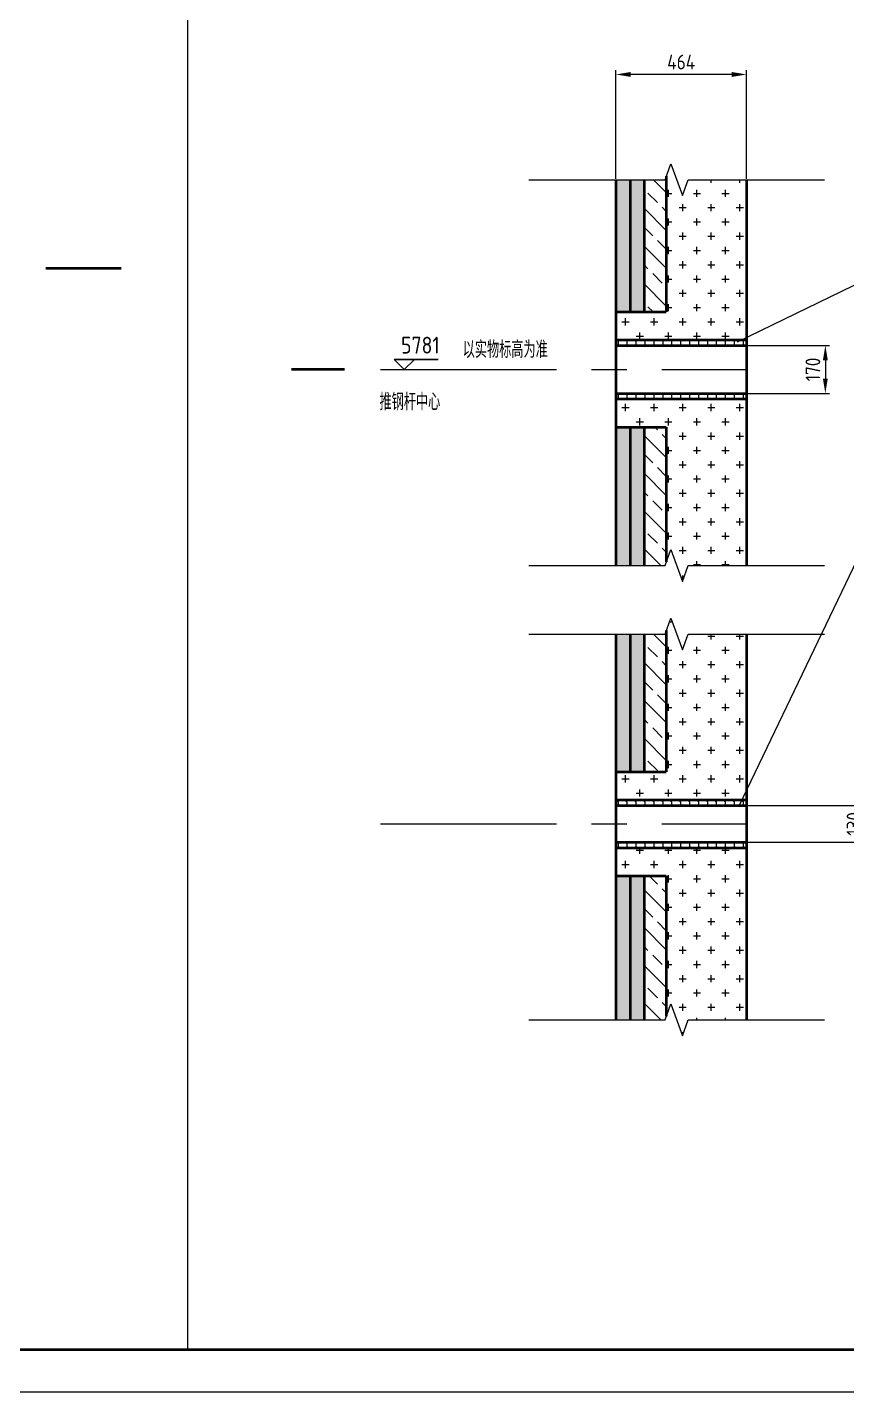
# Model space of a CAD drawing. Header units: millimetres. Extents: x 52110 to 400893, y -153728 to 31997.
# Drawn here: x 325928 to 328841, y -44600 to -39746 of the extents above; entities that cross this region are included whole.
import ezdxf

# ---------------------------------------------------------------- set-up
doc = ezdxf.new("R2010")
doc.units = ezdxf.units.MM
doc.header["$LTSCALE"] = 500
doc.linetypes.add('CENTER', pattern=[2, 1.25, -0.25, 0.25, -0.25])
for name, color, linetype, lineweight in [('BIAOZHU', 3, 'Continuous', 25), ('SHI', 7, 'Continuous', 40), ('WEN', 3, 'Continuous', 20), ('XI', 2, 'Continuous', 20), ('ZHONG', 1, 'CENTER', 20)]:
    doc.layers.add(name, color=color, linetype=linetype, lineweight=lineweight)
doc.styles.add('GB', font='gbenor.shx', dxfattribs={"bigfont": 'gbcbig.shx'})
doc.dimstyles.new('ISO-25$0', dxfattribs={"dimscale": 40, "dimtxt": 3.5, "dimasz": 3.5, "dimexe": 1, "dimexo": 0.2, "dimgap": 1.2, "dimtad": 1, "dimtoh": 1, "dimdec": 1, "dimzin": 9, "dimdsep": 46, "dimtxsty": 'GB', "dimcen": 0, "dimclrd": 3, "dimclre": 3, "dimclrt": 256, "dimadec": 0, "dimazin": 2, "dimtfac": 1, "dimtdec": 1, "dimtix": 1, "dimtmove": 0, "dimatfit": 3, "dimldrblk": 'DOTSMALL', "dimfxl": 0, "dimlwd": -1, "dimlwe": 20, "dimarcsym": 0})
pattern_1 = [(90, (114224.43, -52122.493), (-31.75, 2e-15), [31.75, -31.75]), (135, (114224.43, -52090.743), (-31.7500137, 4e-15), [7.9375, -29.0263, 7.9375, -44.9013])]

# ---------------------------------------------------------------- blocks, each defined once
blk = doc.blocks.new('正标高')
at = {"layer": 'BIAOZHU'}
for p, q in [((-2.4, 2.4), (8, 2.4)), ((-2.4, 2.4), (0, 0)), ((2.4, 2.4), (0, 0))]:
    blk.add_line(p, q, dxfattribs=at)
at = {"layer": 'BIAOZHU', "style": 'GB'}
blk.add_attdef('1000', (-0.7624, 3.76), '', height=4, dxfattribs=at)
at = {"layer": 'BIAOZHU', "style": 'GB', "flags": 10}
blk.add_attdef('+', (-3.12, 3.76), '', height=4, dxfattribs=at)
blk = doc.blocks.new('*D626')
at = {"layer": 'Defpoints', "color": 0}
for p in [(328020.4, -39913.8), (328020.4, -40288.2), (328484.4, -40288.2)]:
    blk.add_point(p, dxfattribs=at)
at = {"layer": 'WEN', "color": 3, "linetype": 'ByBlock', "lineweight": 20}
for p, q in [((328020.4, -40285.2), (328020.4, -39898.8)), ((328484.4, -40285.2), (328484.4, -39898.8))]:
    blk.add_line(p, q, dxfattribs=at)
at = {"layer": 'WEN', "color": 3, "linetype": 'ByBlock'}
blk.add_line((328431.9, -39913.8), (328072.9, -39913.8), dxfattribs=at)
at = {"layer": 'WEN', "color": 3}
for points in [[(328072.9, -39905), (328072.9, -39922.5), (328020.4, -39913.8)], [(328431.9, -39905), (328431.9, -39922.5), (328484.4, -39913.8)]]:
    blk.add_solid(points, dxfattribs=at)
at = {"layer": 'WEN', "insert": (328252.4, -39869.5), "char_height": 52.5, "attachment_point": 5, "style": 'GB'}
blk.add_mtext('464', dxfattribs=at)
blk = doc.blocks.new('_DotSmall')
at = {"color": 0, "linetype": 'ByBlock', "const_width": 0.5}
blk.add_lwpolyline([(-0.0625, 0, 1), (0.0625, 0, 1)], format="xyb", close=True, dxfattribs=at)
blk = doc.blocks.new('*D627')
at = {"layer": 'Defpoints', "color": 0}
for p in [(328484.4, -40878.3), (328484.4, -41048.3), (328764.8, -41048.3)]:
    blk.add_point(p, dxfattribs=at)
at = {"layer": 'WEN', "color": 3, "linetype": 'ByBlock', "lineweight": 20}
for p, q in [((328487.4, -40878.3), (328779.8, -40878.3)), ((328487.4, -41048.3), (328779.8, -41048.3))]:
    blk.add_line(p, q, dxfattribs=at)
at = {"layer": 'WEN', "color": 3, "linetype": 'ByBlock'}
blk.add_line((328764.8, -40930.8), (328764.8, -40995.8), dxfattribs=at)
at = {"layer": 'WEN', "color": 3}
for points in [[(328756, -40930.8), (328773.5, -40930.8), (328764.8, -40878.3)], [(328756, -40995.8), (328773.5, -40995.8), (328764.8, -41048.3)]]:
    blk.add_solid(points, dxfattribs=at)
at = {"layer": 'WEN', "insert": (328720.5, -40963.3), "char_height": 52.5, "attachment_point": 5, "rotation": 90, "style": 'GB'}
blk.add_mtext('170', dxfattribs=at)
blk = doc.blocks.new('*D628')
at = {"layer": 'Defpoints', "color": 0}
for p in [(328484.4, -42514.7), (328484.4, -42644.7), (328911.1, -42644.7)]:
    blk.add_point(p, dxfattribs=at)
at = {"layer": 'WEN', "color": 3, "linetype": 'ByBlock'}
for p, q in [((328911.1, -42462.2), (328911.1, -42409.7)), ((328911.1, -42514.7), (328911.1, -42644.7)), ((328911.1, -42697.2), (328911.1, -42749.7))]:
    blk.add_line(p, q, dxfattribs=at)
at = {"layer": 'WEN', "color": 3, "linetype": 'ByBlock', "lineweight": 20}
for p, q in [((328487.4, -42514.7), (328926.1, -42514.7)), ((328487.4, -42644.7), (328926.1, -42644.7))]:
    blk.add_line(p, q, dxfattribs=at)
at = {"layer": 'WEN', "color": 3}
for points in [[(328902.3, -42462.2), (328919.8, -42462.2), (328911.1, -42514.7)], [(328902.3, -42697.2), (328919.8, -42697.2), (328911.1, -42644.7)]]:
    blk.add_solid(points, dxfattribs=at)
at = {"layer": 'WEN', "insert": (328866.8, -42579.7), "char_height": 52.5, "attachment_point": 5, "rotation": 90, "style": 'GB'}
blk.add_mtext('130', dxfattribs=at)

msp = doc.modelspace()

# ---------------------------------------------------------------- hatches: boundary and pattern name
at = {"layer": 'WEN'}
h = msp.add_hatch(dxfattribs=at)
h.set_pattern_fill('CROSS', color=256, scale=8, style=0)
h.set_pattern_definition([(0, (114224.43, -52122.493), (50.8, 50.8), [25.4, -76.2]), (90, (114237.13, -52135.193), (-50.8, 50.8), [25.4, -76.2])])
h.paths.add_polyline_path([(328484.44168, -40288.2044), (328276.88621, -40288.2044), (328256.365, -40344.58596), (328215.32258, -40231.82284), (328199.44168, -40275.45527), (328199.44168, -40758.34302), (328020.44168, -40758.34302), (328020.44168, -40858.34302), (328484.44168, -40858.34302)])
h.paths.add_polyline_path([(328484.44168, -41068.34302), (328020.44168, -41068.34302), (328020.44168, -41168.34302), (328199.44168, -41168.34302), (328199.44168, -41648.04288), (328215.32258, -41604.41045), (328256.365, -41717.17356), (328276.88621, -41660.79201), (328484.44168, -41660.79201)])
h.paths.add_polyline_path([(328484.44168, -41904.54187), (328276.88621, -41904.54187), (328256.365, -41960.92342), (328215.32258, -41848.16031), (328199.44168, -41891.79274), (328199.44168, -42394.68048), (328020.44168, -42394.68048), (328020.44168, -42494.68048), (328484.44168, -42494.68048)])
h.paths.add_polyline_path([(328484.44168, -42664.68048), (328020.44168, -42664.68048), (328020.44168, -42764.68048), (328199.44168, -42764.68048), (328199.44168, -43264.38035), (328215.32258, -43220.74792), (328256.365, -43333.51103), (328276.88621, -43277.12948), (328484.44168, -43277.12948)])
h = msp.add_hatch(dxfattribs=at)
h.set_pattern_fill('FLEX', color=256, scale=5, angle=90, style=0)
h.set_pattern_definition(pattern_1)
h.paths.add_polyline_path([(328120.44168, -41168.34302), (328070.44168, -41168.34302), (328070.44168, -41660.79201), (328120.44168, -41660.79201)])
h.paths.add_polyline_path([(328070.44168, -41168.34302), (328020.44168, -41168.34302), (328020.44168, -41660.79201), (328070.44168, -41660.79201)])
h.paths.add_polyline_path([(328120.44168, -40288.2044), (328070.44168, -40288.2044), (328070.44168, -40758.34302), (328120.44168, -40758.34302)])
h.paths.add_polyline_path([(328070.44168, -40288.2044), (328020.44168, -40288.2044), (328020.44168, -40758.34302), (328070.44168, -40758.34302)])
h.paths.add_polyline_path([(328120.44168, -41904.54187), (328070.44168, -41904.54187), (328070.44168, -42394.68048), (328120.44168, -42394.68048)])
h.paths.add_polyline_path([(328070.44168, -41904.54187), (328020.44168, -41904.54187), (328020.44168, -42394.68048), (328070.44168, -42394.68048)])
h.paths.add_polyline_path([(328120.44168, -42764.68048), (328070.44168, -42764.68048), (328070.44168, -43277.12948), (328120.44168, -43277.12948)])
h.paths.add_polyline_path([(328070.44168, -42764.68048), (328020.44168, -42764.68048), (328020.44168, -43277.12948), (328070.44168, -43277.12948)])
h = msp.add_hatch(dxfattribs=at)
h.set_pattern_fill('ANSI33', color=256, scale=15, angle=90, style=0)
h.set_pattern_definition([(135, (114224.43, -52122.49), (-67.35192, -67.35192), []), (135, (114224.43, -52055.14), (-67.35192, -67.35192), [47.625, -23.8125])])
h.paths.add_polyline_path([(328199.44168, -40275.45527), (328194.80137, -40288.2044), (328120.44168, -40288.2044), (328120.44168, -40758.34302), (328199.44168, -40758.34302)])
h.paths.add_polyline_path([(328199.44168, -41168.34302), (328120.44168, -41168.34302), (328120.44168, -41660.79201), (328194.80137, -41660.79201), (328199.44168, -41648.04288)])
h.paths.add_polyline_path([(328199.44168, -41891.79274), (328194.80137, -41904.54187), (328120.44168, -41904.54187), (328120.44168, -42394.68048), (328199.44168, -42394.68048)])
h.paths.add_polyline_path([(328199.44168, -42764.68048), (328120.44168, -42764.68048), (328120.44168, -43277.12948), (328194.80137, -43277.12948), (328199.44168, -43264.38035)])
h = msp.add_hatch(dxfattribs=at)
h.set_pattern_fill('FLEX', color=256, scale=5, angle=90, style=0)
h.set_pattern_definition(pattern_1)
h.paths.add_polyline_path([(328484.44168, -42494.68048), (328020.44168, -42494.68048), (328020.44168, -42514.68048), (328484.44168, -42514.68048)])
h.paths.add_polyline_path([(328484.44168, -42644.68048), (328020.44168, -42644.68048), (328020.44168, -42664.68048), (328484.44168, -42664.68048)])
h.paths.add_polyline_path([(328484.44168, -40858.34302), (328020.44168, -40858.34302), (328020.44168, -40878.34302), (328484.44168, -40878.34302)])
h.paths.add_polyline_path([(328484.44168, -41048.34302), (328020.44168, -41048.34302), (328020.44168, -41068.34302), (328484.44168, -41068.34302)])

# ---------------------------------------------------------------- linework, layer by layer
at = {"layer": 'SHI'}
for p, q in [((328020.44168, -40288.2044), (328020.44168, -41660.79201)), ((328070.44168, -40288.2044), (328070.44168, -40758.34302)), ((328070.44168, -40288.2044), (328070.44168, -40758.34302)), ((328120.44168, -40288.2044), (328120.44168, -40758.34302)), ((328199.44168, -40275.45527), (328199.44168, -40758.34302)), ((328484.44168, -40288.2044), (328484.44168, -41660.79201)), ((328020.44168, -40758.34302), (328199.44168, -40758.34302)), ((328020.44168, -40858.34302), (328484.44168, -40858.34302)), ((328020.44168, -40878.34302), (328484.44168, -40878.34302)), ((328020.44168, -41048.34302), (328484.44168, -41048.34302)), ((328020.44168, -41068.34302), (328484.44168, -41068.34302)), ((328020.44168, -41168.34302), (328199.44168, -41168.34302)), ((328070.44168, -41168.34302), (328070.44168, -41660.79201)), ((328070.44168, -41168.34302), (328070.44168, -41660.79201)), ((328120.44168, -41168.34302), (328120.44168, -41660.79201)), ((328199.44168, -41168.34302), (328199.44168, -41648.04288)), ((328020.44168, -41904.54187), (328020.44168, -43277.12948)), ((328070.44168, -41904.54187), (328070.44168, -42394.68048)), ((328070.44168, -41904.54187), (328070.44168, -42394.68048)), ((328120.44168, -41904.54187), (328120.44168, -42394.68048)), ((328199.44168, -41891.79274), (328199.44168, -42394.68048)), ((328484.44168, -41904.54187), (328484.44168, -43277.12948)), ((328020.44168, -42394.68048), (328199.44168, -42394.68048)), ((328020.44168, -42494.68048), (328484.44168, -42494.68048)), ((328020.44168, -42514.68048), (328484.44168, -42514.68048)), ((328020.44168, -42644.68048), (328484.44168, -42644.68048)), ((328020.44168, -42664.68048), (328484.44168, -42664.68048)), ((328020.44168, -42764.68048), (328199.44168, -42764.68048)), ((328070.44168, -42764.68048), (328070.44168, -43277.12948)), ((328070.44168, -42764.68048), (328070.44168, -43277.12948)), ((328120.44168, -42764.68048), (328120.44168, -43277.12948)), ((328199.44168, -42764.68048), (328199.44168, -43264.38035))]:
    msp.add_line(p, q, dxfattribs=at)
msp.add_lwpolyline([(319552.4915, -44450.15327), (331642.4915, -44450.15327), (331642.4915, -35840.15327), (319552.4915, -35840.15327)], close=True, dxfattribs=at)
at = {"layer": 'WEN'}
for p, q in [((326497.54333, -38974.80168), (326497.54333, -44450.15327)), ((328452.41908, -40864.86988), (329489.00966, -40361.00845)), ((329489.00966, -40361.00845), (328458.79162, -42514.68048))]:
    msp.add_line(p, q, dxfattribs=at)
at = {"layer": 'WEN', "lineweight": 40}
for p, q in [((325993.2741, -40602.54017), (326260.91309, -40602.54017)), ((327055.12352, -40963.34302), (326866.76514, -40963.34302))]:
    msp.add_line(p, q, dxfattribs=at)
at = {"layer": 'WEN'}
for points in [[(327710.16981, -40288.2044), (328194.80137, -40288.2044), (328215.32258, -40231.82284), (328256.365, -40344.58596), (328276.88621, -40288.2044), (328761.51777, -40288.2044)], [(327710.16981, -41660.79201), (328194.80137, -41660.79201), (328215.32258, -41604.41045), (328256.365, -41717.17356), (328276.88621, -41660.79201), (328761.51777, -41660.79201)], [(327710.16981, -41904.54187), (328194.80137, -41904.54187), (328215.32258, -41848.16031), (328256.365, -41960.92342), (328276.88621, -41904.54187), (328761.51777, -41904.54187)], [(327710.16981, -43277.12948), (328194.80137, -43277.12948), (328215.32258, -43220.74792), (328256.365, -43333.51103), (328276.88621, -43277.12948), (328761.51777, -43277.12948)]]:
    msp.add_lwpolyline(points, dxfattribs=at)
at = {"layer": 'XI'}
msp.add_lwpolyline([(319177.4915, -44600.15327), (331792.4915, -44600.15327), (331792.4915, -35690.15327), (319177.4915, -35690.15327)], close=True, dxfattribs=at)
at = {"layer": 'ZHONG'}
for p, q in [((327183.47043, -40963.34302), (328484.44168, -40963.34302)), ((327183.47043, -42579.68048), (328484.44168, -42579.68048))]:
    msp.add_line(p, q, dxfattribs=at)

# ---------------------------------------------------------------- block references
at = {"layer": 'SHI'}
ref = msp.add_blockref('正标高', (327267.72945, -40963.34302), dxfattribs=dict(at, xscale=15, yscale=15, zscale=15))
ref.add_attrib('1000', '5781', (327256.29345, -40906.94302), dxfattribs={"layer": 'BIAOZHU', "height": 60, "style": 'GB'})

# ---------------------------------------------------------------- texts
at = {"layer": 'WEN', "style": 'GB'}
for s, p in [('以实物标高为准', (327475.59462, -40922.50124)), ('推钢杆中心', (327179.75179, -41108.35152))]:
    msp.add_text(s, height=60, dxfattribs=at).set_placement(p)

# ---------------------------------------------------------------- dimensions: what is measured, and where the dimension line sits
at = {"layer": 'WEN'}
dim = msp.add_linear_dim(base=(328020.44168, -39913.75059), p1=(328484.44168, -40288.2044), p2=(328020.44168, -40288.2044), dimstyle='ISO-25$0', override={"dimscale": 15, "dimatfit": 0, "dimfxl": 1.25}, dxfattribs=at)
dim.commit()
dim.dimension.update_dxf_attribs({"geometry": '*D626', "text_midpoint": (328252.44168, -39869.50059)})
for base, p1, p2, picture, middle in [((328764.76434, -41048.34302), (328484.44168, -40878.34302), (328484.44168, -41048.34302), '*D627', (328720.51434, -40963.34302)), ((328911.08179, -42644.68048), (328484.44168, -42514.68048), (328484.44168, -42644.68048), '*D628', (328866.83179, -42579.68048))]:
    dim = msp.add_linear_dim(base=base, p1=p1, p2=p2, angle=90, dimstyle='ISO-25$0', override={"dimscale": 15, "dimatfit": 0, "dimfxl": 1.25}, dxfattribs=at)
    dim.commit()
    dim.dimension.update_dxf_attribs({"geometry": picture, "text_midpoint": middle})

doc.saveas('drawing.dxf')
